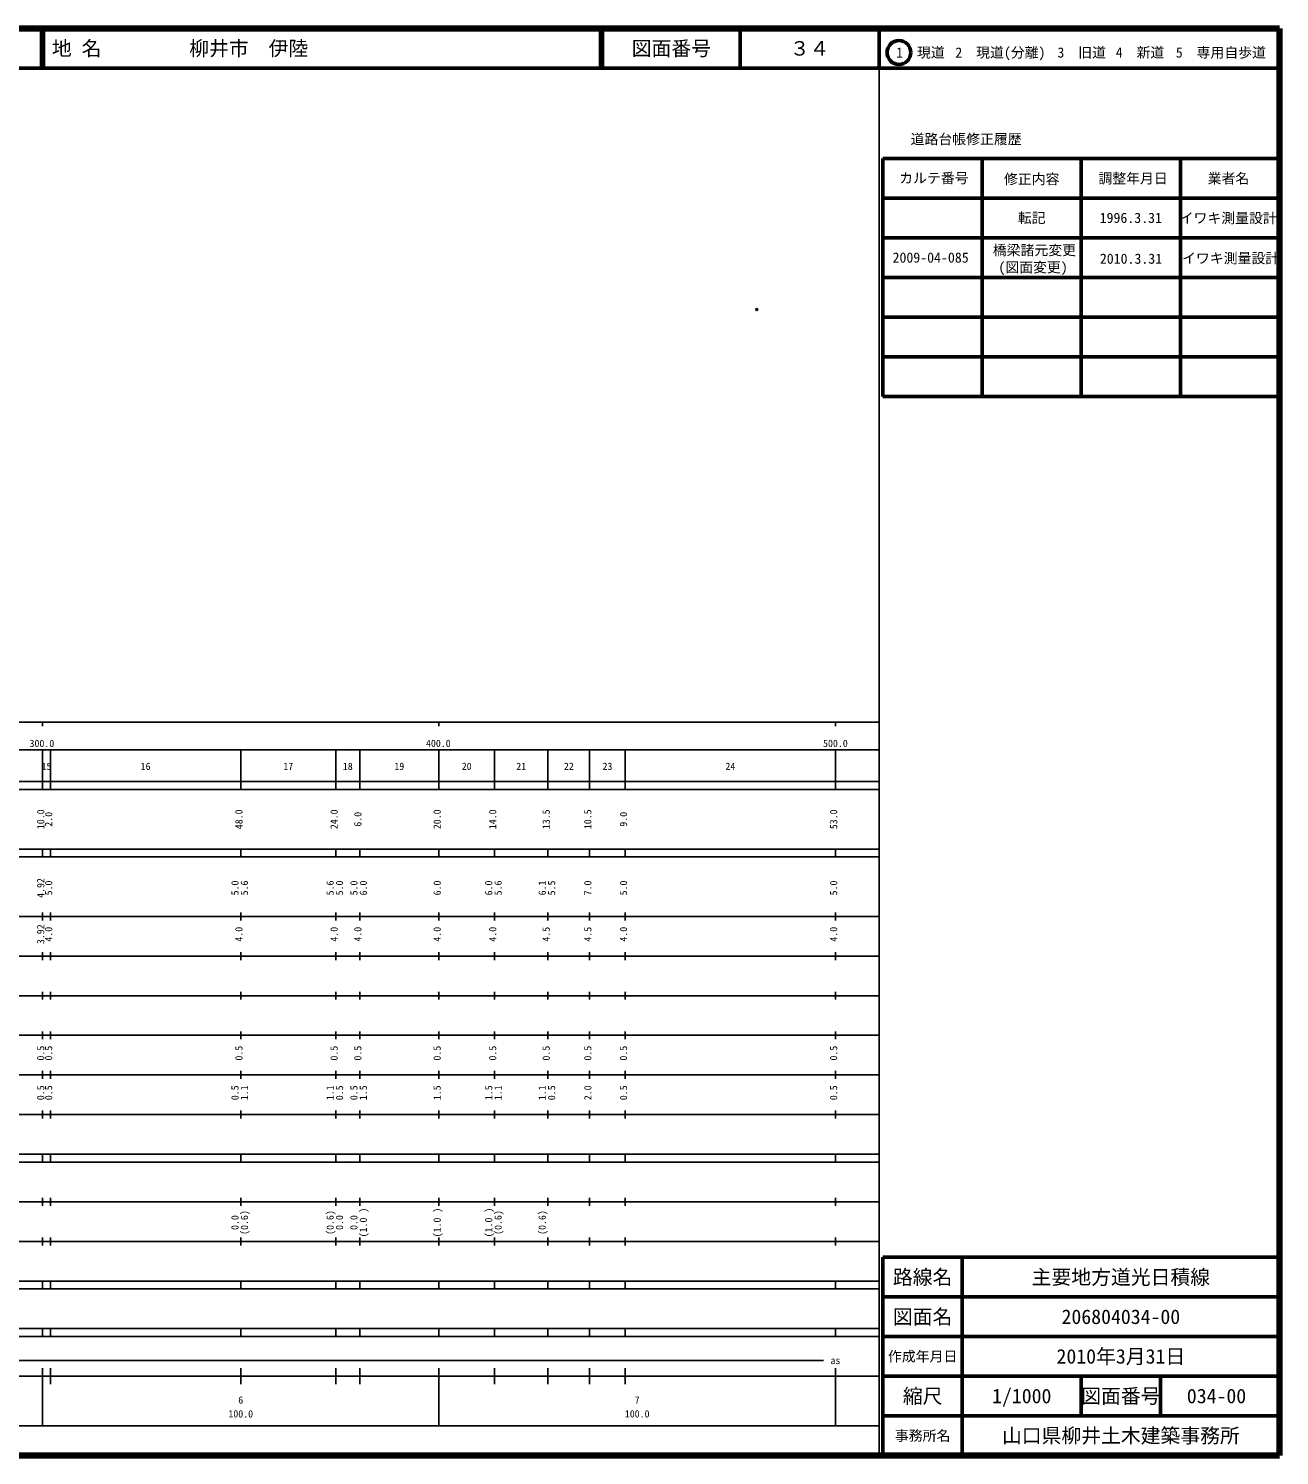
# Model space of a CAD drawing. Units: millimetres on the paper. Extents: x 40 to 680, y 20 to 380.
# Drawn here: x 364.5 to 680, y 20 to 380 of the extents above; entities that cross this region are included whole.
import ezdxf
from ezdxf.enums import TextEntityAlignment as Align

# ---------------------------------------------------------------- set-up
doc = ezdxf.new("R2010")
doc.units = ezdxf.units.MM
doc.header["$PDMODE"] = 32
doc.header["$PDSIZE"] = 0.5
doc.layers.add('M-OTRS', color=6, linetype='Continuous')
doc.layers.add('M-TTL-TXT', color=7, linetype='Continuous')
for name, color, linetype, lineweight in [('M-TTL', 2, 'Continuous', 140), ('M-TTL-BAND', 7, 'Continuous', 25), ('M-TTL-FRAM', 2, 'Continuous', 50), ('M-TTL-LINE', 7, 'Continuous', 50)]:
    doc.layers.add(name, color=color, linetype=linetype, lineweight=lineweight)
doc.styles.add('ＭＳ ゴシック', font='')
doc.styles.get('ＭＳ ゴシック').set_extended_font_data('MS Gothic')

msp = doc.modelspace()

# ---------------------------------------------------------------- linework, layer by layer
at = {"layer": 'M-OTRS'}
msp.add_point((548.155, 309.098), dxfattribs=at)
at = {"layer": 'M-TTL'}
for p, q in [((680, 380), (40, 380)), ((680, 20), (680, 380)), ((40, 20), (680, 20))]:
    msp.add_line(p, q, dxfattribs=at)
at = {"layer": 'M-TTL-BAND'}
for p, q in [((579, 20), (579, 370)), ((40, 205), (579, 205)), ((368, 205), (368, 204)), ((468, 205), (468, 204)), ((568, 205), (568, 204)), ((68, 198), (579, 198)), ((368, 188), (368, 198)), ((370, 188), (370, 198)), ((418, 188), (418, 198)), ((442, 188), (442, 198)), ((448, 188), (448, 198)), ((468, 188), (468, 198)), ((482, 188), (482, 198)), ((495.5, 188), (495.5, 198)), ((506, 188), (506, 198)), ((515, 188), (515, 198)), ((568, 188), (568, 198)), ((40, 190), (579, 190)), ((40, 188), (579, 188)), ((40, 173), (579, 173)), ((368, 171), (368, 173)), ((370, 171), (370, 173)), ((418, 171), (418, 173)), ((442, 171), (442, 173)), ((448, 171), (448, 173)), ((468, 171), (468, 173)), ((482, 171), (482, 173)), ((495.5, 171), (495.5, 173)), ((506, 171), (506, 173)), ((515, 171), (515, 173)), ((568, 171), (568, 173)), ((40, 171), (579, 171)), ((40, 156), (579, 156)), ((368, 155), (368, 157)), ((370, 155), (370, 157)), ((418, 155), (418, 157)), ((442, 155), (442, 157)), ((448, 155), (448, 157)), ((468, 155), (468, 157)), ((482, 155), (482, 157)), ((495.5, 155), (495.5, 157)), ((506, 155), (506, 157)), ((515, 155), (515, 157)), ((568, 155), (568, 157)), ((46, 146), (579, 146)), ((368, 145), (368, 147)), ((370, 145), (370, 147)), ((418, 145), (418, 147)), ((442, 145), (442, 147)), ((448, 145), (448, 147)), ((468, 145), (468, 147)), ((482, 145), (482, 147)), ((495.5, 145), (495.5, 147)), ((506, 145), (506, 147)), ((515, 145), (515, 147)), ((568, 145), (568, 147)), ((368, 135), (368, 137)), ((370, 135), (370, 137)), ((418, 135), (418, 137)), ((442, 135), (442, 137)), ((448, 135), (448, 137)), ((468, 135), (468, 137)), ((482, 135), (482, 137)), ((495.5, 135), (495.5, 137)), ((506, 135), (506, 137)), ((515, 135), (515, 137)), ((568, 135), (568, 137)), ((52, 136), (579, 136)), ((46, 126), (579, 126)), ((368, 125), (368, 127)), ((370, 125), (370, 127)), ((418, 125), (418, 127)), ((442, 125), (442, 127)), ((448, 125), (448, 127)), ((468, 125), (468, 127)), ((482, 125), (482, 127)), ((495.5, 125), (495.5, 127)), ((506, 125), (506, 127)), ((515, 125), (515, 127)), ((568, 125), (568, 127)), ((52, 116), (579, 116)), ((368, 115), (368, 117)), ((370, 115), (370, 117)), ((418, 115), (418, 117)), ((442, 115), (442, 117)), ((448, 115), (448, 117)), ((468, 115), (468, 117)), ((482, 115), (482, 117)), ((495.5, 115), (495.5, 117)), ((506, 115), (506, 117)), ((515, 115), (515, 117)), ((568, 115), (568, 117)), ((46, 106), (579, 106)), ((368, 105), (368, 107)), ((370, 105), (370, 107)), ((418, 105), (418, 107)), ((442, 105), (442, 107)), ((448, 105), (448, 107)), ((468, 105), (468, 107)), ((482, 105), (482, 107)), ((495.5, 105), (495.5, 107)), ((506, 105), (506, 107)), ((515, 105), (515, 107)), ((568, 105), (568, 107)), ((40, 96), (579, 96)), ((40, 94), (579, 94)), ((368, 94), (368, 96)), ((370, 94), (370, 96)), ((418, 94), (418, 96)), ((442, 94), (442, 96)), ((448, 94), (448, 96)), ((468, 94), (468, 96)), ((482, 94), (482, 96)), ((495.5, 94), (495.5, 96)), ((506, 94), (506, 96)), ((515, 94), (515, 96)), ((568, 94), (568, 96)), ((49, 84), (579, 84)), ((368, 83), (368, 85)), ((370, 83), (370, 85)), ((418, 83), (418, 85)), ((442, 83), (442, 85)), ((448, 83), (448, 85)), ((468, 83), (468, 85)), ((482, 83), (482, 85)), ((495.5, 83), (495.5, 85)), ((506, 83), (506, 85)), ((515, 83), (515, 85)), ((568, 83), (568, 85)), ((40, 74), (579, 74)), ((368, 73), (368, 75)), ((370, 73), (370, 75)), ((418, 73), (418, 75)), ((442, 73), (442, 75)), ((448, 73), (448, 75)), ((468, 73), (468, 75)), ((482, 73), (482, 75)), ((495.5, 73), (495.5, 75)), ((506, 73), (506, 75)), ((515, 73), (515, 75)), ((568, 73), (568, 75)), ((40, 64), (579, 64)), ((40, 62), (579, 62)), ((368, 62), (368, 64)), ((370, 62), (370, 64)), ((418, 62), (418, 64)), ((442, 62), (442, 64)), ((448, 62), (448, 64)), ((468, 62), (468, 64)), ((482, 62), (482, 64)), ((495.5, 62), (495.5, 64)), ((506, 62), (506, 64)), ((515, 62), (515, 64)), ((568, 62), (568, 64)), ((40, 52), (579, 52)), ((368, 50), (368, 52)), ((370, 50), (370, 52)), ((418, 50), (418, 52)), ((442, 50), (442, 52)), ((448, 50), (448, 52)), ((468, 50), (468, 52)), ((482, 50), (482, 52)), ((495.5, 50), (495.5, 52)), ((506, 50), (506, 52)), ((515, 50), (515, 52)), ((568, 50), (568, 52)), ((40, 50), (579, 50)), ((71, 44), (565, 44)), ((40, 40), (579, 40)), ((368, 27.5), (368, 42)), ((370, 38), (370, 42)), ((418, 38), (418, 42)), ((442, 38), (442, 42)), ((448, 38), (448, 42)), ((468, 27.5), (468, 42)), ((482, 38), (482, 42)), ((495.5, 38), (495.5, 42)), ((506, 38), (506, 42)), ((515, 38), (515, 42)), ((568, 27.5), (568, 42)), ((68, 27.5), (579, 27.5))]:
    msp.add_line(p, q, dxfattribs=at)
at = {"layer": 'M-TTL-FRAM'}
for p, q in [((580, 347.197), (580, 287.197)), ((580, 347.197), (680, 347.197)), ((580, 287.197), (680, 287.197)), ((680, 70), (580, 70)), ((580, 70), (580, 20))]:
    msp.add_line(p, q, dxfattribs=at)
at = {"layer": 'M-TTL-LINE'}
for p, q in [((367.75, 380), (367.75, 370)), ((368.25, 380), (368.25, 370)), ((508.747, 380), (508.747, 370)), ((509.247, 380), (509.247, 370)), ((543.997, 380), (543.997, 370)), ((579, 380), (579, 370)), ((40, 370), (680, 370)), ((605, 347.197), (605, 287.197)), ((630, 347.197), (630, 287.197)), ((655, 347.197), (655, 287.197)), ((580, 337.197), (680, 337.197)), ((580, 327.197), (680, 327.197)), ((580, 317.197), (680, 317.197)), ((580, 307.197), (680, 307.197)), ((580, 297.197), (680, 297.197)), ((600, 70), (600, 20)), ((680, 60), (580, 60)), ((680, 50), (580, 50)), ((680, 40), (580, 40)), ((630, 40), (630, 30)), ((650, 40), (650, 30)), ((680, 30), (580, 30))]:
    msp.add_line(p, q, dxfattribs=at)
msp.add_circle((584.031, 373.958), 3, dxfattribs=at)

# ---------------------------------------------------------------- texts
at = {"layer": 'M-TTL-BAND', "style": 'ＭＳ ゴシック'}
for s, p in [('300.0', (367.844, 198.195)), ('400.0', (467.844, 198.195)), ('500.0', (568, 198.195)), ('15', (369, 192.405)), ('16', (394, 192.405)), ('17', (430, 192.405)), ('18', (445, 192.405)), ('19', (458, 192.405)), ('20', (475, 192.405)), ('21', (488.75, 192.405)), ('22', (500.75, 192.405)), ('23', (510.5, 192.405)), ('24', (541.5, 192.405)), ('as', (568, 42.5)), ('6', (418, 32.523)), ('7', (518, 32.523)), ('100.0', (418, 29.033)), ('100.0', (518, 29.033))]:
    msp.add_text(s, height=1.833, dxfattribs=at).set_placement(p, align=Align.BOTTOM_CENTER)
for s, p in [('10.0', (369, 180.5)), ('2.0', (371, 180.5)), ('48.0', (419, 180.5)), ('24.0', (443, 180.5)), ('6.0', (449, 180.5)), ('20.0', (469, 180.5)), ('14.0', (483, 180.5)), ('13.5', (496.5, 180.5)), ('10.5', (507, 180.5)), ('9.0', (516, 180.5)), ('53.0', (569, 180.5)), ('4.92', (369, 163.174)), ('5.0', (371, 163.174)), ('5.0', (418, 163.174)), ('5.6', (420.37, 163.174)), ('5.6', (442, 163.174)), ('5.0', (444.37, 163.174)), ('5.0', (448, 163.174)), ('6.0', (450.37, 163.174)), ('6.0', (469, 163.174)), ('6.0', (482, 163.174)), ('5.6', (484.37, 163.174)), ('6.1', (495.5, 163.174)), ('5.5', (497.87, 163.174)), ('7.0', (507, 163.174)), ('5.0', (516, 163.174)), ('5.0', (569, 163.174)), ('3.92', (369, 151.5)), ('4.0', (371, 151.5)), ('4.0', (419, 151.5)), ('4.0', (443, 151.5)), ('4.0', (449, 151.5)), ('4.0', (469, 151.5)), ('4.0', (483, 151.5)), ('4.5', (496.5, 151.5)), ('4.5', (507, 151.5)), ('4.0', (516, 151.5)), ('4.0', (569, 151.5)), ('0.5', (369, 121.5)), ('0.5', (371, 121.5)), ('0.5', (419, 121.5)), ('0.5', (443, 121.5)), ('0.5', (449, 121.5)), ('0.5', (469, 121.5)), ('0.5', (483, 121.5)), ('0.5', (496.5, 121.5)), ('0.5', (507, 121.5)), ('0.5', (516, 121.5)), ('0.5', (569, 121.5)), ('0.5', (369, 111.5)), ('0.5', (371, 111.5)), ('0.5', (418, 111.5)), ('1.1', (420.37, 111.5)), ('1.1', (442, 111.5)), ('0.5', (444.37, 111.5)), ('0.5', (448, 111.5)), ('1.5', (450.37, 111.5)), ('1.5', (469, 111.5)), ('1.5', (482, 111.5)), ('1.1', (484.37, 111.5)), ('1.1', (495.5, 111.5)), ('0.5', (497.87, 111.5)), ('2.0', (507, 111.5)), ('0.5', (516, 111.5)), ('0.5', (569, 111.5)), ('0.0', (418, 78.764)), ('(0.6)', (420.37, 78.764)), ('(0.6)', (442, 78.764)), ('0.0', (444.37, 78.764)), ('0.0', (448, 78.764)), ('(1.0 )', (450.37, 78.764)), ('(1.0 )', (469, 78.764)), ('(1.0 )', (482, 78.764)), ('(0.6)', (484.37, 78.764)), ('(0.6)', (495.5, 78.764))]:
    msp.add_text(s, height=1.833, rotation=90, dxfattribs=at).set_placement(p, align=Align.BOTTOM_CENTER)
at = {"layer": 'M-TTL-TXT', "style": 'ＭＳ ゴシック'}
for s, p in [('地 名', (370.38, 375)), ('柳井市\u3000伊陸', (405.024, 375))]:
    msp.add_text(s, height=3.666, dxfattribs=at).set_placement(p, align=Align.MIDDLE_LEFT)
for s, height, p in [('図面番号', 3.666, (526.622, 375)), ('３４', 3.666, (561.497, 375)), ('1\u3000現道', 2.566, (589.448, 373.958)), ('2\u3000現道(分離)', 2.566, (609.619, 373.958)), ('3\u3000旧道', 2.566, (630.121, 373.958)), ('4\u3000新道', 2.566, (644.824, 373.958)), ('5\u3000専用自歩道', 2.566, (665.228, 373.958)), ('道路台帳修正履歴', 2.566, (600.968, 352.113)), ('カルテ番号', 2.566, (592.839, 342.277)), ('修正内容', 2.566, (617.509, 342.023)), ('調整年月日', 2.566, (643.089, 342.197)), ('業者名', 2.566, (667.134, 342.197)), ('転記', 2.566, (617.5, 332.245)), ('1996.3.31', 2.566, (642.5, 332.245)), ('イワキ測量設計', 2.566, (667.077, 332.189)), ('橋梁諸元変更', 2.566, (618.198, 324.103)), ('2009-04-085', 2.566, (592.012, 322.226)), ('(図面変更)', 2.566, (617.85, 319.76)), ('2010.3.31', 2.566, (642.553, 321.941)), ('イワキ測量設計', 2.566, (667.68, 322.053)), ('路線名', 3.666, (590, 65)), ('路線名', 3.666, (590, 65)), ('主要地方道光日積線', 3.666, (640, 65)), ('図面名', 3.666, (590, 55)), ('図面名', 3.666, (590, 55)), ('206804034-00', 3.666, (640, 55)), ('2010年3月31日', 3.666, (640, 45)), ('作成年月日', 2.566, (590, 45)), ('作成年月日', 2.566, (590, 45)), ('縮尺', 3.666, (590, 35)), ('縮尺', 3.666, (590, 35)), ('1/1000', 3.666, (615, 35)), ('図面番号', 3.666, (640, 35)), ('図面番号', 3.666, (640, 35)), ('034-00', 3.666, (664.125, 35)), ('事務所名', 2.566, (590, 25)), ('事務所名', 2.566, (590, 25)), ('山口県柳井土木建築事務所', 3.666, (640, 25))]:
    msp.add_text(s, height=height, dxfattribs=at).set_placement(p, align=Align.MIDDLE_CENTER)

doc.saveas('drawing.dxf')
